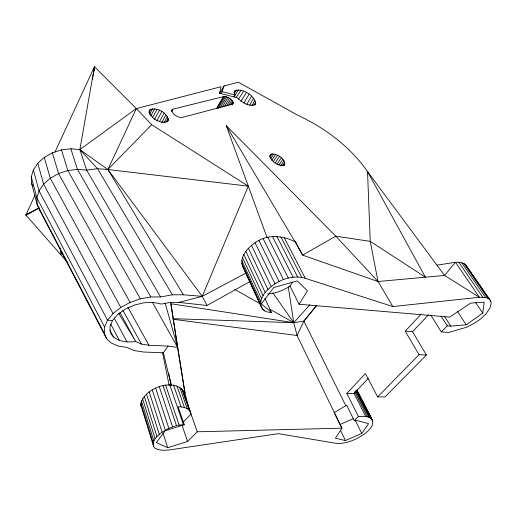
<?xml version="1.0" encoding="UTF-8"?>
<svg xmlns="http://www.w3.org/2000/svg" width="517" height="517" viewBox="0 0 517 517"><rect width="100%" height="100%" fill="white"/><g stroke="black" fill="none" stroke-linecap="round" stroke-linejoin="round"><path stroke-width="0.78" d="M264.846 298.303L271.451 312.436C267.373 312.455 262.778 311.118 261.266 306.898L242.421 265.932C239.494 256.329 247.805 247.779 255.068 242.783C267.147 233.839 282.954 235.39 295.692 242.085L302.574 255.12L378.03 281.519L444.568 275.451L479.382 297.275L485.605 297.449L487.945 298.264L489.67 299.524L490.749 301.198L491.15 303.227L489.942 308.1L486.238 313.573L480.5 319.054L475.427 322.563L467.265 327.054L448.724 332.444L441.298 331.927L430.803 315.092M183.225 422.105L191.038 414.123C190.295 408.139 183.108 406.724 178.107 406.776L184.272 424.761C175.127 424.696 166.422 428.877 159.301 434.351C155.468 437.382 150.512 443.638 154.887 448.194C159.837 450.869 165.724 450.469 171.101 449.68L278.404 433.647L335.824 443.289C345.97 444.271 355.845 439.696 364.097 434.196C368.291 431.029 374.185 426.273 372.447 420.302L356.872 389.928M261.266 306.898C258.59 297.062 267.677 288.874 274.973 283.865C283.73 278.094 295.078 275.173 305.308 278.333L392.836 306.562L479.382 297.275L455.451 262.274L436.936 265.15M183.406 393.01L184.924 392.687L177.609 347.418L168.006 346.073L163.398 352.756L143.713 352.045L134.362 350.61L126.762 347.379L118.38 346.073L111.53 343.185L106.709 338.848L104.305 333.323L104.557 326.964L107.523 320.197L113.049 313.522L120.765 307.434L130.116 302.413L140.385 298.832L150.802 296.965L160.574 296.932L172.374 294.813L183.361 294.787L202.263 296.357L246.157 272.982M94.256 70.751L94.462 66.725L136.326 108.576L151.688 124.7L248.302 186.152L202.263 296.357L207 305.476L249.808 281.662M441.298 331.927L447.25 325.846L450.708 326.111L466.198 324.818L482.742 313.076L484.19 302.18L470.664 303.098L449.693 317.102L299.078 304.248L290.043 286.147L292.46 282.088M92.595 79.431L92.827 77.841M93.066 76.251L94.462 66.725L54.918 152.179M94.462 66.725L79.851 149.581L86.636 170.067L160.574 296.932M153.73 446.707L140.76 404.927C142.414 389.017 172.213 377.52 182.947 390.49L190.521 411.978M233.374 102.935L232.631 104.072L181.848 117.54C177.725 117.391 172.607 114.806 171.844 110.431L172.865 109.165L223.344 96.66C227.383 96.072 232.204 98.986 233.374 102.935L232.127 105.009M284.66 164.503C285.119 158.254 276.763 153.161 270.992 154.15L269.848 155.85C271.128 161.608 278.056 166.287 283.872 165.207L284.66 164.503L283.762 165.828M106.709 338.848L39.971 210.774L37.205 204.648L31.673 183.658L31.291 176.846L33.366 169.854L37.793 163.191L44.288 157.362L52.372 152.806L61.458 149.872L70.848 148.78L79.851 149.581L107.891 169.505L202.263 296.357L178.882 302.4L169.919 302.464L161.188 304.061L153.387 302.406L144.191 302.723L134.53 305.017L125.418 309.063L117.805 314.433L112.467 320.559L109.914 326.815L110.341 332.554C114.903 341.853 126.736 342.564 135.809 341.601L141.451 344.083L148.948 345.285L168.006 346.073M220.83 93.751L222.058 91.658L224.055 85.951L238.427 82.242L297.204 114.955C324.715 127.686 350.035 146.544 367.529 171.541L444.568 275.451L455.451 262.274C458.999 262.029 462.986 262.274 465.681 264.885L489.67 299.524M168.355 119.795L167.889 121.043C161.181 124.862 150.518 118.542 149.213 111.226L149.73 109.998C156.496 106.399 166.875 112.544 168.355 119.795L167.191 121.922M67.042 261.796L25.85 214.994L34.975 195.277M183.361 294.787L107.891 169.505L136.326 108.576L221.03 86.733L219.557 93.222L237.219 97.713C241.704 101.978 248.606 107.097 255.023 104.576L255.702 103.432C254.151 95.199 243.287 88.407 235.209 90.565L233.8 92.511M316.598 305.424L303.886 321.109L297.081 335.501L341.937 428.315L335.391 438.157L345.421 440.568L361.777 433.44L368.615 423.682L357.751 420.676L354.358 420.741L346.648 405.205L334.215 412.579L341.937 428.315M254.978 104.861L255.702 103.432M253.828 105.487L255.657 101.894M251.953 105.72L254.9 100.072M148.974 111.426L149.73 109.998M148.98 112.719L150.867 109.165M149.516 114.444L152.534 108.757M150.822 115.937L154.622 108.816M152.412 117.857L156.981 109.326M154.499 119.479L159.456 110.25M156.91 120.745L161.886 111.536M249.659 105.171L253.485 98.094M159.495 121.573L164.109 113.081M161.731 122.574L165.976 114.8M163.876 122.93L167.359 116.564M171.385 111.09L172.161 109.675M171.702 111.284L172.865 109.165M165.847 122.51L168.174 118.27M246.803 104.434L251.514 96.084M62.137 252.367L60.941 254.461L60.088 248.057M219.589 93.609L224.055 85.951M216.397 108.486L223.344 96.66M217.269 108.279L224.223 96.459M218.4 108.331L225.354 96.53M220.106 107.95L226.659 96.86M222.31 107.116L228.049 97.422M243.843 103.083L249.11 94.178M224.507 106.489L229.438 98.191M226.614 106.011L230.724 99.096M228.527 105.623L231.829 100.098M230.608 104.563L232.669 101.112M231.545 104.841L233.199 102.082M299.078 304.248L307.428 290.761L297.236 280.905L273.752 287.536L261.395 303.918L271.451 312.436M240.987 101.287L246.447 92.498M238.46 99.199L243.681 91.16M269.667 156.153L270.992 154.15M270.036 157.181L272.246 153.846M270.753 158.59L273.842 153.937M271.696 160.386L275.677 154.415M273.196 161.873L277.623 155.249M275.115 162.991L279.555 156.38M276.886 164.335L281.338 157.73M235.209 90.565L234.459 91.671L234.44 93.189L235.151 95.018L233.781 96.983M278.844 165.156L282.864 159.217M236.049 97.584L241.006 90.255M280.44 166.015L284.02 160.735M282.489 165.485L284.738 162.183M283.607 165.453L284.957 163.469M234.039 96.362L238.602 89.835M234.279 93.215L236.618 89.939M172.762 318.666L293.766 322.692L303.886 321.109L316.65 305.508M309.948 304.733L293.766 322.692L297.081 335.501L173.492 319.312M372.447 420.302C369.81 415.371 362.986 416.502 358.449 416.566L346.823 393.392L365.37 373.617L377.675 396.914L385.016 396.94L426.422 355.005L412.534 331.675L405.192 331.177L419.022 354.662L426.422 355.005M405.192 331.177L420.567 314.795M346.823 393.392L354.048 393.443L368.266 378.425M412.534 331.675L428.47 314.847M104.305 333.323L37.205 204.648L36.862 197.849L39.027 190.838L43.596 184.136L50.265 178.236L58.557 173.589L67.856 170.558L77.453 169.363L86.636 170.067L97.532 168.697L107.891 169.505L151.688 124.7M377.675 396.914L419.022 354.662M354.358 420.741L358.449 416.566M184.272 424.761L165.304 430.661L156.36 442.526L167.715 447.722L187.561 441.453L197.268 431.792L341.724 428.16M136.326 108.576L79.851 149.581L97.532 168.697L172.374 294.813M290.043 286.147C283.335 290.347 275.735 293.417 267.787 294.018M30.212 212.978L25.85 214.994L39.163 207.705M25.85 214.994L38.749 208.467M340.289 424.334L353.499 418.583M182.947 390.49L183.49 392.681L184.924 392.687L170.494 302.245M112.467 320.559L107.523 320.197L39.027 190.838L33.366 169.854M178.882 302.4L207 305.476M107.891 169.505L248.302 186.152M222.058 91.658L235.151 95.018M234.686 289.397L260.006 303.666M269.855 309.218L293.766 322.692L288.266 286.819M267.037 237.51L226.239 125.657L335.817 236.191L378.03 281.519L392.836 306.562M272.924 292.945L293.766 322.692L171.056 303.757L177.609 347.418L152.547 302.503M490.749 301.198L465.681 264.885M463.923 263.534L487.945 298.264M461.591 262.63L485.605 297.449M458.741 262.203L482.729 297.113M475.737 302.71L482.742 313.076M457.293 311.169L466.198 324.818M444.426 316.242L450.708 326.111M440.982 315.945L447.25 325.846M118.684 313.399L135.809 341.601L119.938 312.572M226.239 125.657L295.776 243.035M150.802 296.965L77.453 169.363L70.848 148.78M242.421 265.932L243.72 268.207M140.385 298.832L67.856 170.558L61.458 149.872M296.564 244.405L302.574 255.12L335.817 236.191L370.243 241.368L425.401 277.196L367.529 171.541L370.243 241.368L378.03 281.519M130.116 302.413L58.557 173.589L52.372 152.806M127.867 307.26L148.948 345.285M122.878 310.278L141.451 344.083M120.765 307.434L50.265 178.236L44.288 157.362M113.049 313.522L43.596 184.136L37.793 163.191M114.108 317.832L127.027 341.944M110.69 324.056L119.388 340.457M109.869 330.111L113.63 337.246M104.557 326.964L36.862 197.849L31.291 176.846M284.382 237.982L305.308 278.333M280.873 236.902L301.728 277.377M357.021 390.329L371.891 419.345M356.859 390.335L359.386 395.272M360.11 396.681L370.23 416.424M370.954 417.839L372.763 421.361M356.575 390.148L371.103 418.505M356.278 390.8L370.088 417.788M276.866 236.405L297.618 277.002M355.399 390.878L368.854 417.206M354.681 391.808L367.4 416.76M354.048 393.443L365.752 416.456M272.472 236.508L293.094 277.222M267.832 237.213L288.292 278.043M355.315 420.431L361.777 433.44M263.082 238.505L283.361 279.445M303.886 321.109L345.925 405.974M258.952 240.457L279.051 281.474M255.068 242.783L274.973 283.865M340.535 430.383L345.421 440.568M251.52 245.426L271.244 286.554M368.576 173.725L367.529 171.541L368.143 173.021M248.418 248.302L267.961 289.462M245.833 251.333L265.208 292.506M243.837 254.435L263.063 295.601M242.479 257.524L261.57 298.671M241.788 260.523L260.768 301.624M263.754 309.45L264.42 310.911M241.775 263.347L260.671 304.39M244.056 268.937L254.131 290.838M254.803 292.299L260.846 305.437M261.518 306.898L262.526 309.088M31.673 183.658L32.894 186.398M183.49 392.681L187.736 404.733M188.001 405.49L197.268 431.792M181.641 388.584L189.228 410.13M179.606 387.02L187.18 408.637M176.892 385.863L184.446 407.545M173.589 385.152L181.105 406.905M169.796 384.919L183.419 424.735M182.049 425.284L187.561 441.453M165.64 385.171L179.153 425.116M163.029 385.617L176.465 425.627M159.314 386.806L172.62 426.893M155.707 388.293L168.878 428.444M140.76 404.927L141.354 406.743M152.308 390.038L165.35 430.241M163.178 433.608L167.715 447.722M149.213 391.996L162.125 432.231M146.505 394.109L159.301 434.351M144.249 396.319L156.935 436.561M142.518 398.562L155.106 438.784M141.341 400.785L153.853 440.962M140.753 402.924L153.2 443.043M295.692 242.085L296.183 243.733M165.162 303.149L177.609 347.418M39.357 208.441L39.971 210.774M184.362 390.341L187.82 404.733M163.398 352.756L171.263 385.714M168.691 373.177L171.444 385.721M162.512 352.575L169.208 385.682"/></g></svg>
